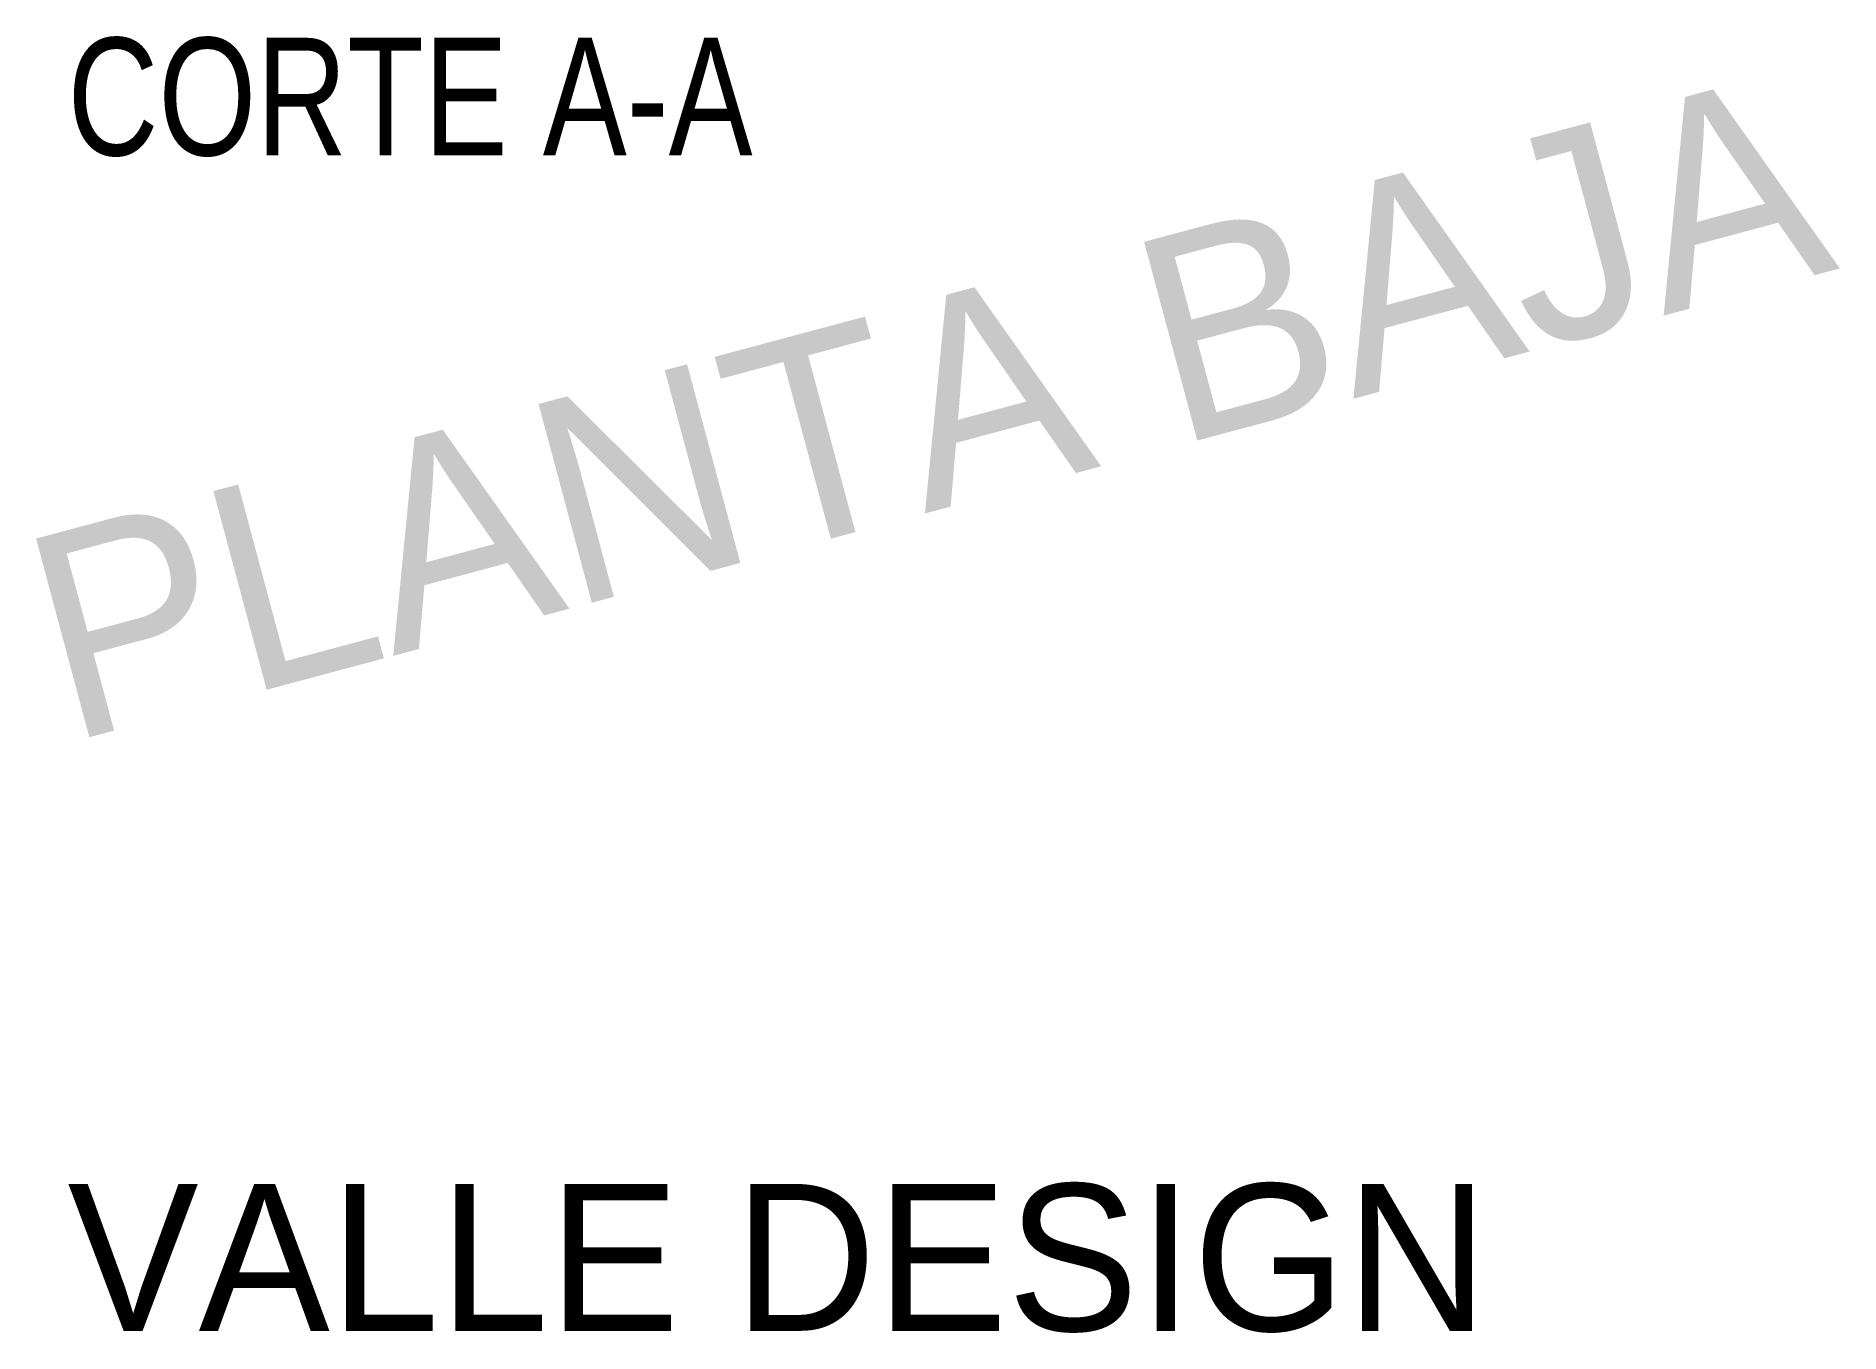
# Model space of a CAD drawing. Extents: x 8.9 to 70.3, y 9.9 to 54.1.
import ezdxf

# ---------------------------------------------------------------- set-up
doc = ezdxf.new("R2010")
doc.units = 0
doc.styles.add('ESTILO-VALLE', font='txt')
doc.styles.add('ROTULOS', font='txt', dxfattribs={"width": 0.8})

msp = doc.modelspace()

# ---------------------------------------------------------------- texts
at = {"style": 'ROTULOS', "width": 0.8}
msp.add_text('CORTE A-A', height=4, dxfattribs=at).set_placement((10, 50))
at = {"style": 'ESTILO-VALLE'}
msp.add_text('PLANTA BAJA', height=7, rotation=15, dxfattribs=at).set_placement((10, 30))
msp.add_text('VALLE DESIGN', height=5).set_placement((10, 10))

doc.saveas('drawing.dxf')
